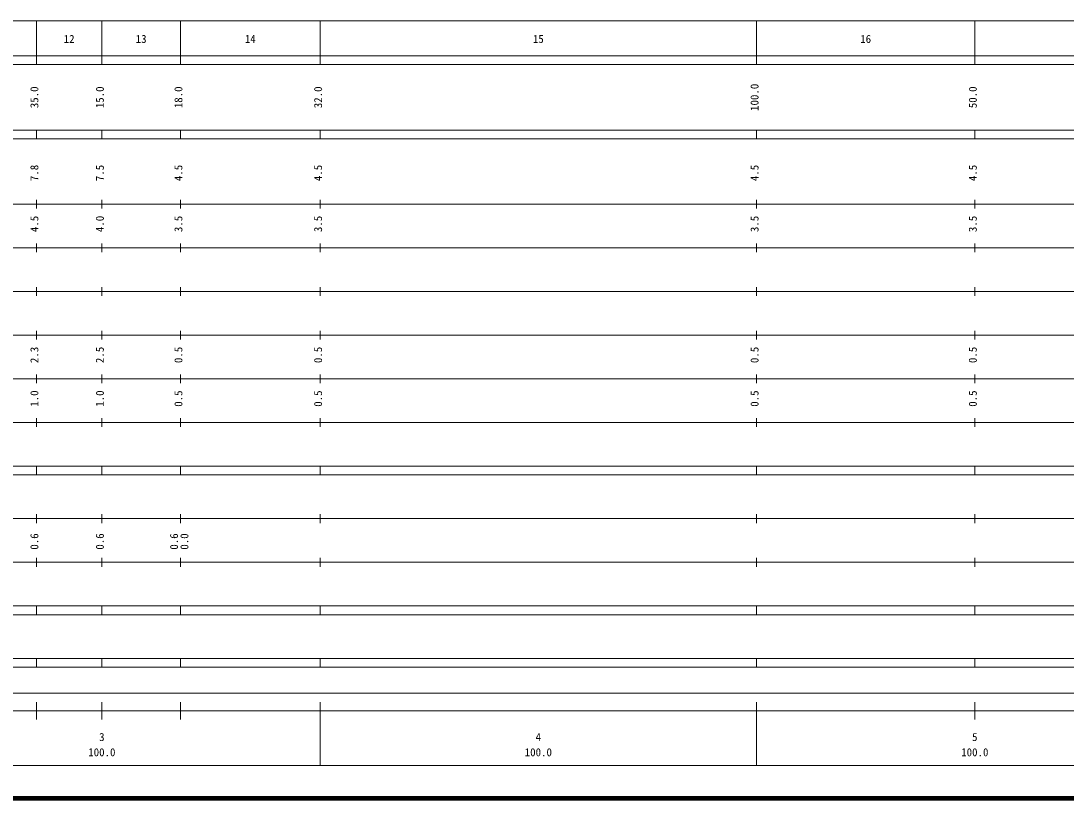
# Model space of a CAD drawing. Units: millimetres on the paper. Extents: x 40 to 680, y 20 to 380.
# Drawn here: x 299.5 to 538.9, y 20 to 198 of the extents above; entities that cross this region are included whole.
import ezdxf
from ezdxf.enums import TextEntityAlignment as Align

# ---------------------------------------------------------------- set-up
doc = ezdxf.new("R2010")
doc.units = ezdxf.units.MM
doc.layers.add('M-TTL', color=2, linetype='Continuous', lineweight=140)
doc.layers.add('M-TTL-BAND', color=7, linetype='Continuous', lineweight=13)
doc.styles.add('ＭＳ ゴシック', font='')
doc.styles.get('ＭＳ ゴシック').set_extended_font_data('MS Gothic')

msp = doc.modelspace()

# ---------------------------------------------------------------- linework, layer by layer
at = {"layer": 'M-TTL'}
msp.add_line((40, 20), (680, 20), dxfattribs=at)
at = {"layer": 'M-TTL-BAND'}
for p, q in [((68, 198), (579, 198)), ((303, 188), (303, 198)), ((318, 188), (318, 198)), ((336, 188), (336, 198)), ((368, 188), (368, 198)), ((468, 188), (468, 198)), ((518, 188), (518, 198)), ((40, 190), (579, 190)), ((40, 188), (579, 188)), ((40, 173), (579, 173)), ((303, 171), (303, 173)), ((318, 171), (318, 173)), ((336, 171), (336, 173)), ((368, 171), (368, 173)), ((468, 171), (468, 173)), ((518, 171), (518, 173)), ((40, 171), (579, 171)), ((40, 156), (579, 156)), ((303, 155), (303, 157)), ((318, 155), (318, 157)), ((336, 155), (336, 157)), ((368, 155), (368, 157)), ((468, 155), (468, 157)), ((518, 155), (518, 157)), ((303, 145), (303, 147)), ((318, 145), (318, 147)), ((336, 145), (336, 147)), ((368, 145), (368, 147)), ((468, 145), (468, 147)), ((518, 145), (518, 147)), ((46, 146), (579, 146)), ((303, 135), (303, 137)), ((318, 135), (318, 137)), ((336, 135), (336, 137)), ((368, 135), (368, 137)), ((468, 135), (468, 137)), ((518, 135), (518, 137)), ((52, 136), (579, 136)), ((303, 125), (303, 127)), ((318, 125), (318, 127)), ((336, 125), (336, 127)), ((368, 125), (368, 127)), ((468, 125), (468, 127)), ((518, 125), (518, 127)), ((46, 126), (579, 126)), ((52, 116), (579, 116)), ((303, 115), (303, 117)), ((318, 115), (318, 117)), ((336, 115), (336, 117)), ((368, 115), (368, 117)), ((468, 115), (468, 117)), ((518, 115), (518, 117)), ((46, 106), (579, 106)), ((303, 105), (303, 107)), ((318, 105), (318, 107)), ((336, 105), (336, 107)), ((368, 105), (368, 107)), ((468, 105), (468, 107)), ((518, 105), (518, 107)), ((40, 96), (579, 96)), ((303, 94), (303, 96)), ((318, 94), (318, 96)), ((336, 94), (336, 96)), ((368, 94), (368, 96)), ((468, 94), (468, 96)), ((518, 94), (518, 96)), ((40, 94), (579, 94)), ((49, 84), (579, 84)), ((303, 83), (303, 85)), ((318, 83), (318, 85)), ((336, 83), (336, 85)), ((368, 83), (368, 85)), ((468, 83), (468, 85)), ((518, 83), (518, 85)), ((303, 73), (303, 75)), ((318, 73), (318, 75)), ((336, 73), (336, 75)), ((368, 73), (368, 75)), ((468, 73), (468, 75)), ((518, 73), (518, 75)), ((40, 74), (579, 74)), ((40, 64), (579, 64)), ((303, 62), (303, 64)), ((318, 62), (318, 64)), ((336, 62), (336, 64)), ((368, 62), (368, 64)), ((468, 62), (468, 64)), ((518, 62), (518, 64)), ((40, 62), (579, 62)), ((40, 52), (579, 52)), ((303, 50), (303, 52)), ((318, 50), (318, 52)), ((336, 50), (336, 52)), ((368, 50), (368, 52)), ((468, 50), (468, 52)), ((518, 50), (518, 52)), ((40, 50), (579, 50)), ((71, 44), (565, 44)), ((303, 38), (303, 42)), ((318, 38), (318, 42)), ((336, 38), (336, 42)), ((368, 27.5), (368, 42)), ((468, 27.5), (468, 42)), ((518, 38), (518, 42)), ((40, 40), (579, 40)), ((68, 27.5), (579, 27.5))]:
    msp.add_line(p, q, dxfattribs=at)

# ---------------------------------------------------------------- texts
at = {"layer": 'M-TTL-BAND', "style": 'ＭＳ ゴシック'}
for s, p in [('12', (310.5, 192.405)), ('13', (327, 192.405)), ('14', (352, 192.405)), ('15', (418, 192.405)), ('16', (493, 192.405)), ('3', (318, 32.523)), ('4', (418, 32.523)), ('5', (518, 32.523)), ('100.0', (318, 29.033)), ('100.0', (418, 29.033)), ('100.0', (518, 29.033))]:
    msp.add_text(s, height=1.833, dxfattribs=at).set_placement(p, align=Align.BOTTOM_CENTER)
for s, p in [('35.0', (304, 180.5)), ('15.0', (319, 180.5)), ('18.0', (337, 180.5)), ('32.0', (369, 180.5)), ('100.0', (469, 180.5)), ('50.0', (519, 180.5)), ('7.8', (304, 163.174)), ('7.5', (319, 163.174)), ('4.5', (337, 163.174)), ('4.5', (369, 163.174)), ('4.5', (469, 163.174)), ('4.5', (519, 163.174)), ('4.5', (304, 151.5)), ('4.0', (319, 151.5)), ('3.5', (337, 151.5)), ('3.5', (369, 151.5)), ('3.5', (469, 151.5)), ('3.5', (519, 151.5)), ('2.3', (304, 121.5)), ('2.5', (319, 121.5)), ('0.5', (337, 121.5)), ('0.5', (369, 121.5)), ('0.5', (469, 121.5)), ('0.5', (519, 121.5)), ('1.0', (304, 111.5)), ('1.0', (319, 111.5)), ('0.5', (337, 111.5)), ('0.5', (369, 111.5)), ('0.5', (469, 111.5)), ('0.5', (519, 111.5)), ('0.6', (304, 78.764)), ('0.6', (319, 78.764)), ('0.6', (336, 78.764)), ('0.0', (338.37, 78.764))]:
    msp.add_text(s, height=1.833, rotation=90, dxfattribs=at).set_placement(p, align=Align.BOTTOM_CENTER)

doc.saveas('drawing.dxf')
